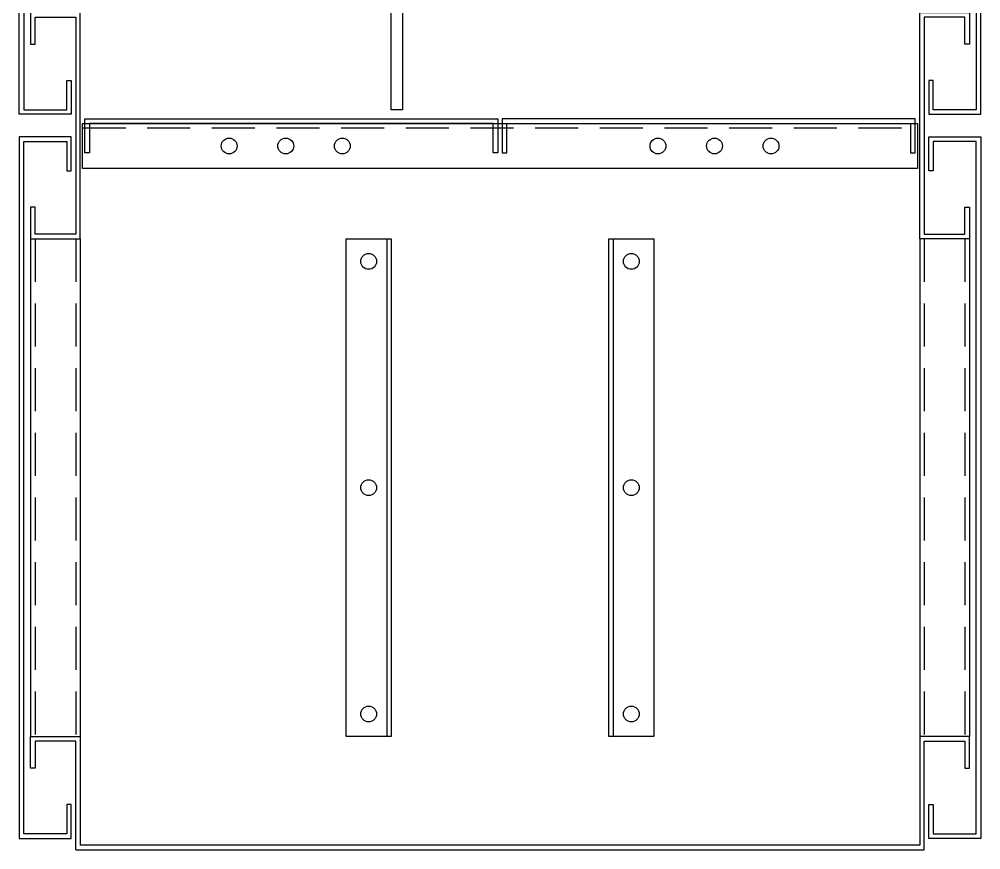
# Model space of a CAD drawing. Header units: millimetres. Extents: x -33730 to 17150, y -76829 to -27437.
# Drawn here: x -1977.3 to -1552.3, y -56070.9 to -55703.9 of the extents above; entities that cross this region are included whole.
import ezdxf

# ---------------------------------------------------------------- set-up
doc = ezdxf.new("R2010")
doc.units = ezdxf.units.MM
doc.header["$LTSCALE"] = 3
doc.linetypes.add('HIDDEN', pattern=[9.525, 6.35, -3.175])
doc.layers.add('@.VISIBLE', color=7, linetype='Continuous')

msp = doc.modelspace()

# ---------------------------------------------------------------- linework, layer by layer
at = {"layer": '@.VISIBLE', "color": 6, "linetype": 'HIDDEN'}
msp.add_line((-1949.33, -55751.91), (-1580.33, -55751.91), dxfattribs=at)
at = {"layer": '@.VISIBLE', "color": 252}
for p, q in [((-1972.33, -55800.91), (-1972.33, -56020.91)), ((-1950.33, -55800.91), (-1950.33, -56020.91)), ((-1579.33, -55800.91), (-1579.33, -56020.91)), ((-1557.33, -55800.91), (-1557.33, -56020.91))]:
    msp.add_line(p, q, dxfattribs=at)
at = {"layer": '@.VISIBLE', "color": 252, "linetype": 'HIDDEN'}
for p, q in [((-1970.33, -55800.91), (-1970.33, -56020.91)), ((-1952.33, -55800.91), (-1952.33, -56020.91)), ((-1577.33, -55800.91), (-1577.33, -56020.91)), ((-1559.33, -55800.91), (-1559.33, -56020.91))]:
    msp.add_line(p, q, dxfattribs=at)
at = {"layer": '@.VISIBLE', "color": 151}
for p, q in [((-1814.88, -55800.91), (-1814.88, -56020.91)), ((-1714.78, -55800.91), (-1714.78, -56020.91))]:
    msp.add_line(p, q, dxfattribs=at)
at = {"layer": '@.VISIBLE'}
for p, q in [((-1579.33, -56068.91), (-1950.33, -56068.91)), ((-1952.33, -56070.91), (-1577.33, -56070.91))]:
    msp.add_line(p, q, dxfattribs=at)
at = {"layer": '@.VISIBLE', "color": 4}
for points in [[(-1956.33, -54935.91), (-1956.33, -54922.91), (-1975.33, -54922.91), (-1975.33, -55743.91), (-1956.33, -55743.91), (-1956.33, -55730.91), (-1954.33, -55730.91), (-1954.33, -55745.91), (-1977.33, -55745.91), (-1977.33, -54920.91), (-1954.33, -54920.91), (-1954.33, -54935.91)], [(-1573.33, -54935.91), (-1573.33, -54922.91), (-1554.33, -54922.91), (-1554.33, -55743.91), (-1573.33, -55743.91), (-1573.33, -55730.91), (-1575.33, -55730.91), (-1575.33, -55745.91), (-1552.33, -55745.91), (-1552.33, -54920.91), (-1575.33, -54920.91), (-1575.33, -54935.91)], [(-1954.33, -55770.91), (-1954.33, -55755.91), (-1977.33, -55755.91), (-1977.33, -56065.91), (-1954.33, -56065.91), (-1954.33, -56050.91), (-1956.33, -56050.91), (-1956.33, -56063.91), (-1975.33, -56063.91), (-1975.33, -55757.91), (-1956.33, -55757.91), (-1956.33, -55770.91)], [(-1575.33, -55770.91), (-1575.33, -55755.91), (-1552.33, -55755.91), (-1552.33, -56065.91), (-1575.33, -56065.91), (-1575.33, -56050.91), (-1573.33, -56050.91), (-1573.33, -56063.91), (-1554.33, -56063.91), (-1554.33, -55757.91), (-1573.33, -55757.91), (-1573.33, -55770.91)]]:
    msp.add_lwpolyline(points, close=True, dxfattribs=at)
at = {"layer": '@.VISIBLE', "color": 2}
msp.add_lwpolyline([(-1812.88, -55337.91), (-1807.88, -55337.91), (-1807.88, -55743.91), (-1812.88, -55743.91)], close=True, dxfattribs=at)
at = {"layer": '@.VISIBLE'}
for points in [[(-1950.33, -55800.91), (-1950.33, -55700.91), (-1972.33, -55700.91), (-1972.33, -55714.91), (-1970.33, -55714.91), (-1970.33, -55702.91), (-1952.33, -55702.91), (-1952.33, -55798.91), (-1970.33, -55798.91), (-1970.33, -55786.91), (-1972.33, -55786.91), (-1972.33, -55800.91)], [(-1579.33, -55800.91), (-1579.33, -55700.91), (-1557.33, -55700.91), (-1557.33, -55714.91), (-1559.33, -55714.91), (-1559.33, -55702.91), (-1577.33, -55702.91), (-1577.33, -55798.91), (-1559.33, -55798.91), (-1559.33, -55786.91), (-1557.33, -55786.91), (-1557.33, -55800.91)]]:
    msp.add_lwpolyline(points, close=True, dxfattribs=at)
at = {"layer": '@.VISIBLE', "color": 6}
msp.add_lwpolyline([(-1949.33, -55749.91), (-1580.33, -55749.91), (-1580.33, -55769.91), (-1949.33, -55769.91)], close=True, dxfattribs=at)
at = {"layer": '@.VISIBLE', "color": 3}
for points in [[(-1948.33, -55762.91), (-1948.33, -55747.91), (-1765.83, -55747.91), (-1765.83, -55762.91), (-1767.83, -55762.91), (-1767.83, -55749.91), (-1946.33, -55749.91), (-1946.33, -55762.91)], [(-1581.33, -55762.91), (-1581.33, -55747.91), (-1763.83, -55747.91), (-1763.83, -55762.91), (-1761.83, -55762.91), (-1761.83, -55749.91), (-1583.33, -55749.91), (-1583.33, -55762.91)]]:
    msp.add_lwpolyline(points, close=True, dxfattribs=at)
at = {"layer": '@.VISIBLE', "color": 151}
for points in [[(-1832.88, -55800.91), (-1812.88, -55800.91), (-1812.88, -56020.91), (-1832.88, -56020.91)], [(-1716.78, -55800.91), (-1696.78, -55800.91), (-1696.78, -56020.91), (-1716.78, -56020.91)]]:
    msp.add_lwpolyline(points, close=True, dxfattribs=at)
at = {"layer": '@.VISIBLE'}
for points in [[(-1952.33, -56070.91), (-1952.33, -56022.91), (-1970.33, -56022.91), (-1970.33, -56034.91), (-1972.33, -56034.91), (-1972.33, -56020.91), (-1950.33, -56020.91), (-1950.33, -56068.91)], [(-1577.33, -56070.91), (-1577.33, -56022.91), (-1559.33, -56022.91), (-1559.33, -56034.91), (-1557.33, -56034.91), (-1557.33, -56020.91), (-1579.33, -56020.91), (-1579.33, -56068.91)]]:
    msp.add_lwpolyline(points, dxfattribs=at)
at = {"layer": '@.VISIBLE', "color": 6}
for centre in [(-1884.53, -55759.91), (-1859.53, -55759.91), (-1834.53, -55759.91), (-1695.03, -55759.91), (-1670.03, -55759.91), (-1645.03, -55759.91)]:
    msp.add_circle(centre, 3.5, dxfattribs=at)
at = {"layer": '@.VISIBLE', "color": 151}
for centre in [(-1822.88, -55810.91), (-1706.78, -55810.91), (-1822.88, -55910.91), (-1706.78, -55910.91), (-1822.88, -56010.91), (-1706.78, -56010.91)]:
    msp.add_circle(centre, 3.5, dxfattribs=at)

doc.saveas('drawing.dxf')
